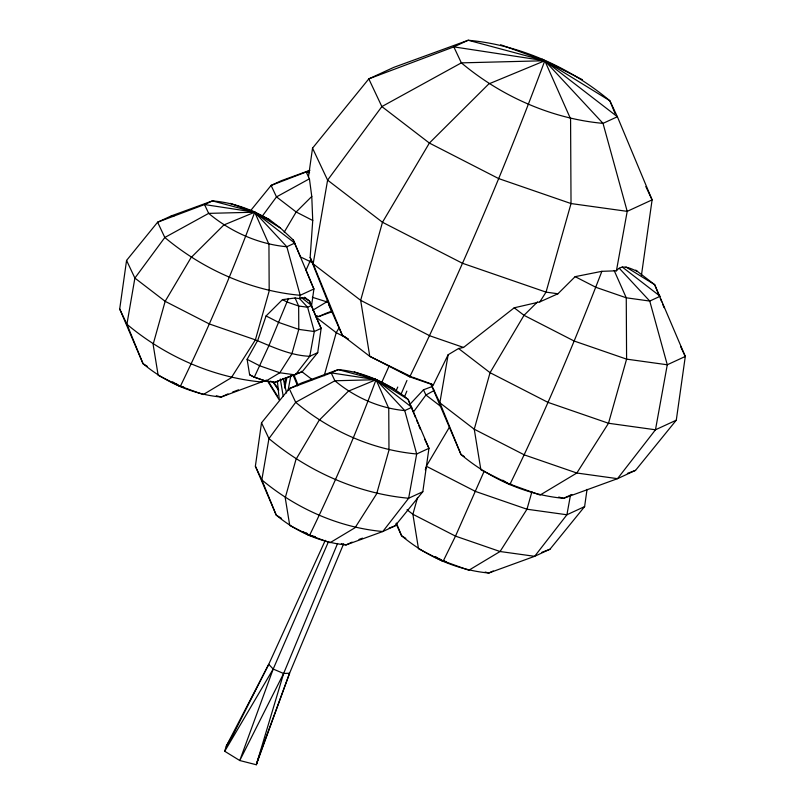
<?xml version="1.0" encoding="UTF-8"?>
<svg xmlns="http://www.w3.org/2000/svg" width="805" height="805" viewBox="0 0 805 805"><rect width="100%" height="100%" fill="white"/><g stroke="black" fill="none" stroke-linecap="round" stroke-linejoin="round"><path stroke-width="1.21" d="M316.315 316.224L318.76 316.566L331.881 311.776L310.156 257.519L312.732 220.49L311.776 196.45L309.422 178.811L276.497 196.893L262.41 215.992C247.014 207.63 229.928 202.307 212.45 200.898L171.344 215.871L157.609 222.21L126.566 260.428L119.704 308.979L143.018 363.669C164.975 382.063 192.546 394.43 221.164 397.046L266.495 380.121M255.376 466.206L261.514 422.816L289.257 388.654L301.533 382.989L338.271 369.606C363.85 371.95 388.493 382.999 408.115 399.431L428.954 448.315L422.816 491.704L395.074 525.866L382.798 531.531L346.059 544.915C320.481 542.58 295.838 531.531 276.216 515.089L255.376 466.206L261.816 479.871L276.216 515.089L281.559 518.38M308.476 176.808L312.531 148.16L368.801 78.88L393.695 67.399L468.188 40.25C519.879 44.919 570.222 67.499 609.848 100.746L617.385 116.735L652.1 199.871L641.454 275.179M311.454 306.383L313.92 288.955L293.322 240.041L280.432 228.016L269.584 219.685L262.41 215.992M306.292 298.554L301.563 297.699L299.581 298.615L295.103 297.991L282.464 299.641L266.073 315.952L257.801 340.193L247.115 359.332L249.631 374.788L254.3 377.173L265.831 381.157L274.777 382.395L302.197 371.739L317.713 352.63L321.155 328.36L309.492 301.01L304.542 297.216M396.01 523.673L401.604 535.788C426.107 556.315 456.858 570.101 488.796 573.019L534.651 556.315L549.976 549.241L584.611 506.597L587.046 489.37M637.469 271.446C630.969 268.679 621.933 263.476 616.419 270.802L601.868 271.325L575.142 276.658L557.935 293.775L539.813 301.895L514.224 307.802L463.539 347.448L458.558 348.505L448.144 354.753L433.301 384.971L430.927 384.025L460.993 454.523C489.812 478.663 525.997 494.884 563.57 498.325L617.515 478.663L635.548 470.351L676.291 420.18L685.297 356.454L654.696 284.678L635.709 270.098M448.144 354.753L439.852 402.792L460.993 454.523L464.203 456.495M570.463 495.226L566.911 514.767L534.651 556.315L500.066 551.516L455.499 536.13L412.885 514.274L407.028 509.786M616.419 270.802L627.206 211.353L603.015 123.366L544.804 60.737L542.439 59.188M288.069 390.536L290.806 375.784M284.728 388.08L286.811 378.239M284.326 384.86L285.936 377.525M324.194 375.754L336.228 332.676L339.237 327.585M417.584 497.46L412.885 514.274L418.489 548.758L443.092 561.367L455.499 536.13L484.097 471.378M425.302 469.828L425.976 467.423M531.924 491.724L526.983 509.223L500.066 551.516L468.832 570.252L441.633 560.411L435.314 556.527M337.587 543.456L283.622 673.493L256.312 764.75L239.759 760.524L224.726 751.266L226.245 746.215L268.739 664.326L325.29 540.346M328.551 541.503L273.197 669.046L239.759 760.524L283.622 673.493L289.579 673.221L343.564 543.999M288.442 298.444L268.83 345.838L254.3 377.173L249.631 374.788M601.868 271.325C574.046 343.584 543.868 415.058 509.807 484.61L502.733 480.193M404.462 396.915L406.847 391.109M310.891 259.25L306.041 270.188L312.39 285.725M400.991 394.329L406.938 380.483M381.6 382.737L389.197 365.782M396.211 390.475L397.771 387.044M180.209 386.601C207.861 329.748 232.715 271.466 254.722 212.198L253.414 211.343M226.245 746.215L230.713 738.648M273.197 669.046L224.726 751.266L268.739 664.326L273.197 669.046L283.622 673.493M284.215 232.152L296.16 211.987L311.776 196.45M449.281 427.425L426.308 466.226L475.524 491.453L526.983 509.223L566.911 514.767L584.611 506.597M327.615 300.094L326.337 302.106L312.692 310.287M539.813 301.895L546.042 292.124L571.027 203.554L570.574 118.858L544.804 60.737L500.63 44.758M413.438 411.959L425.925 395.014L434.539 390.284M263.567 380.403L262.269 382.073C212.691 377.535 164.945 356.122 126.908 324.264L119.704 308.979M250.908 210.276L271.094 185.432L281.388 180.682L309.935 170.278M409.795 404.482L423.47 389.801L432.607 386.36M537.458 301.945L524.015 315.319L490.054 372.685L474.256 429.216L480.857 469.768L508.086 483.493L540.085 495.065L576.833 473.018L608.5 423.259L626.592 359.131L626.26 297.8L614.155 270.49M309.241 170.821L271.094 185.432L276.497 196.893L296.16 211.987L312.732 220.49M323.711 314.272L318.76 316.566L316.415 315.932M227.966 393.907L221.164 397.046L216.334 395.758M317.713 352.63L309.784 356.293L295.324 374.909L279.828 372.755L259.854 365.862L247.115 359.332M278.741 380.574L274.777 382.395L270.077 381.147M422.816 491.704L408.648 498.245L382.798 531.531C338.482 527.476 295.817 508.337 261.816 479.871L268.95 438.584L295.697 402.309L334.9 380.765L376.046 379.708L394.591 389.046M352.137 542.117L346.059 544.915L341.34 543.657M676.291 420.18L655.471 429.79L617.515 478.663L576.833 473.018L524.397 454.916L474.256 429.216L439.852 402.792L431.027 384.096M571.892 494.481L563.57 498.325L558.74 497.037M493.224 570.987L488.796 573.019L485.163 572.053M324.707 313.819L330.221 311.746M232.615 392.065L238.481 389.851M279.919 380.131L291.641 375.714M295.163 374.395L302.197 371.739M358.97 539.451L362.471 538.143M389.248 528.06L395.074 525.866M627.407 473.41L635.548 470.351M541.835 552.311L549.976 549.241M171.344 215.871L173.83 216.213M557.935 293.775L546.042 292.124L462.422 263.255L382.476 222.271L327.605 180.139L312.531 148.16M328.531 302.408L312.35 297.276M309.573 172.693L306.272 172.19L309.422 178.811M439.651 558.881L441.633 560.411L444.068 560.783M180.109 386.068L183.731 387.034M508.086 483.493L511.708 484.459M441.633 560.411L446.473 561.709M415.551 417.614L408.115 399.431L376.046 379.708L348.424 391.15L319.132 420.301L295.999 459.363L285.242 497.852L289.74 525.474L308.285 534.812L315.369 536.714M254.098 377.052L265.831 381.157L279.828 372.755L291.893 353.808L298.786 329.376L298.655 306.011L295.103 297.991M312.28 262.571L300.517 256.946L293.322 240.041M463.539 347.448L429.9 335.836L360.66 300.335L313.145 263.859L310.156 257.519M328.671 304.622L342.346 335.283L369.777 356.343L411.345 376.73M433.301 384.971L409.755 376.841L369.777 356.343L360.66 300.335L382.476 222.271L429.377 143.059L488.796 83.931L544.804 60.737L582.407 79.675M230.341 203.373L254.722 212.198L269.584 219.685M412.492 377.143L431.893 384.156M354.26 371.829L376.046 379.708L411.838 407.32L404.744 410.59C379.165 408.246 354.532 397.197 334.9 380.765L331.177 372.876L289.257 388.654L295.697 402.309C329.698 430.786 372.373 449.925 416.678 453.98L428.954 448.315L424.497 438.856M180.058 386.169L203.273 394.561L231.277 377.766L255.396 339.861L269.182 290.987L268.94 244.267L254.722 212.198L212.45 200.898L204.52 204.551L157.609 222.21L164.814 237.485C202.86 269.353 250.607 290.756 300.185 295.294L313.92 288.955L312.904 286.801M302.942 531.531L308.285 534.812L330.07 542.701L355.096 527.688L376.66 493.807L388.976 450.136L388.755 408.366L376.046 379.708L374.878 378.944M175.973 383.482L178.901 385.746L158.152 375.291L153.121 344.389L165.156 301.322L191.037 257.62L223.81 224.998L254.722 212.198L280.432 228.016M575.142 276.658L595.992 287.345L626.26 297.8L649.746 301.06L660.16 296.26L622.195 266.968M282.464 299.641L287.123 302.026L298.655 306.011L307.611 307.248L311.575 305.427L301.563 297.699M348.444 338.945L336.228 332.676L316.305 317.381M266.073 315.952L278.812 322.473L298.786 329.376L314.282 331.529L321.155 328.36L317.552 320.712M625.978 267.019L654.696 284.678L659.396 296.17M304.159 297.729L309.492 301.01L317.069 319.555M345.516 337.235L342.346 335.283L313.145 263.859L327.605 180.139L381.862 106.582L461.356 62.87L544.804 60.737L609.848 100.746L615.02 113.414M147.234 366.265L143.018 363.669L126.908 324.264L134.888 278.077L164.814 237.485L208.676 213.375L254.722 212.198L294.761 243.09L286.832 246.753C258.204 244.126 230.643 231.77 208.676 213.375L204.52 204.551L254.722 212.198L286.832 246.753L300.185 295.294L299.581 298.615L307.611 307.248L314.282 331.529L309.784 356.293C290.474 355.538 272.744 347.005 255.396 339.861L209.27 323.932L165.156 301.322L134.888 278.077L126.566 260.428M172.562 381.852L178.901 385.746M405.821 538.384L401.604 535.788L396.402 523.059M400.649 371.628L402.631 372.896M407.592 375.432L409.755 376.841C459.886 273.801 504.926 168.154 544.804 60.737L468.188 40.25L453.819 46.881L368.801 78.88L381.862 106.582L429.377 143.059L498.617 178.559L571.027 203.554L627.206 211.353L652.1 199.871L645.831 186.569M306.292 533.282L309.452 535.577C334.176 484.771 356.384 432.677 376.046 379.708L338.271 369.606L331.177 372.876L376.046 379.708L404.744 410.59L416.678 453.98L408.648 498.245C357.48 493.566 308.204 471.468 268.95 438.584L261.514 422.816M514.224 307.802L524.015 315.319L574.156 341.028L626.592 359.131L667.275 364.776L685.297 356.454L680.567 346.432M458.558 348.505L490.054 372.685L547.953 402.359L608.5 423.259L655.471 429.79L667.275 364.776L649.746 301.06L619.307 268.296M440.627 406.304L425.925 395.014L423.47 389.801M301.322 371.266L312.239 379.658M306.594 533.001L308.285 534.812M273.74 382.305L278.661 389.499M273.056 382.134L278.681 390.445M268.005 380.886L277.323 395.778M267.461 380.876L279.295 400.025L277.433 381.5M293.292 375.512L297.598 385.826M660.342 298.474L661.75 301.915M662.686 304.22L664.095 307.671M416.477 419.888L417.875 423.299M418.801 425.563L420.19 428.974M294.026 375.1L298.242 385.414M283.159 378.41L286.58 393.021M280.301 378.984L283.219 396.251M257.831 759.709L256.312 764.75L289.579 673.221L257.831 759.709M617.385 116.735L603.015 123.366C551.314 118.697 500.982 96.117 461.356 62.87L453.819 46.881L544.804 60.737L617.385 116.735"/></g></svg>
